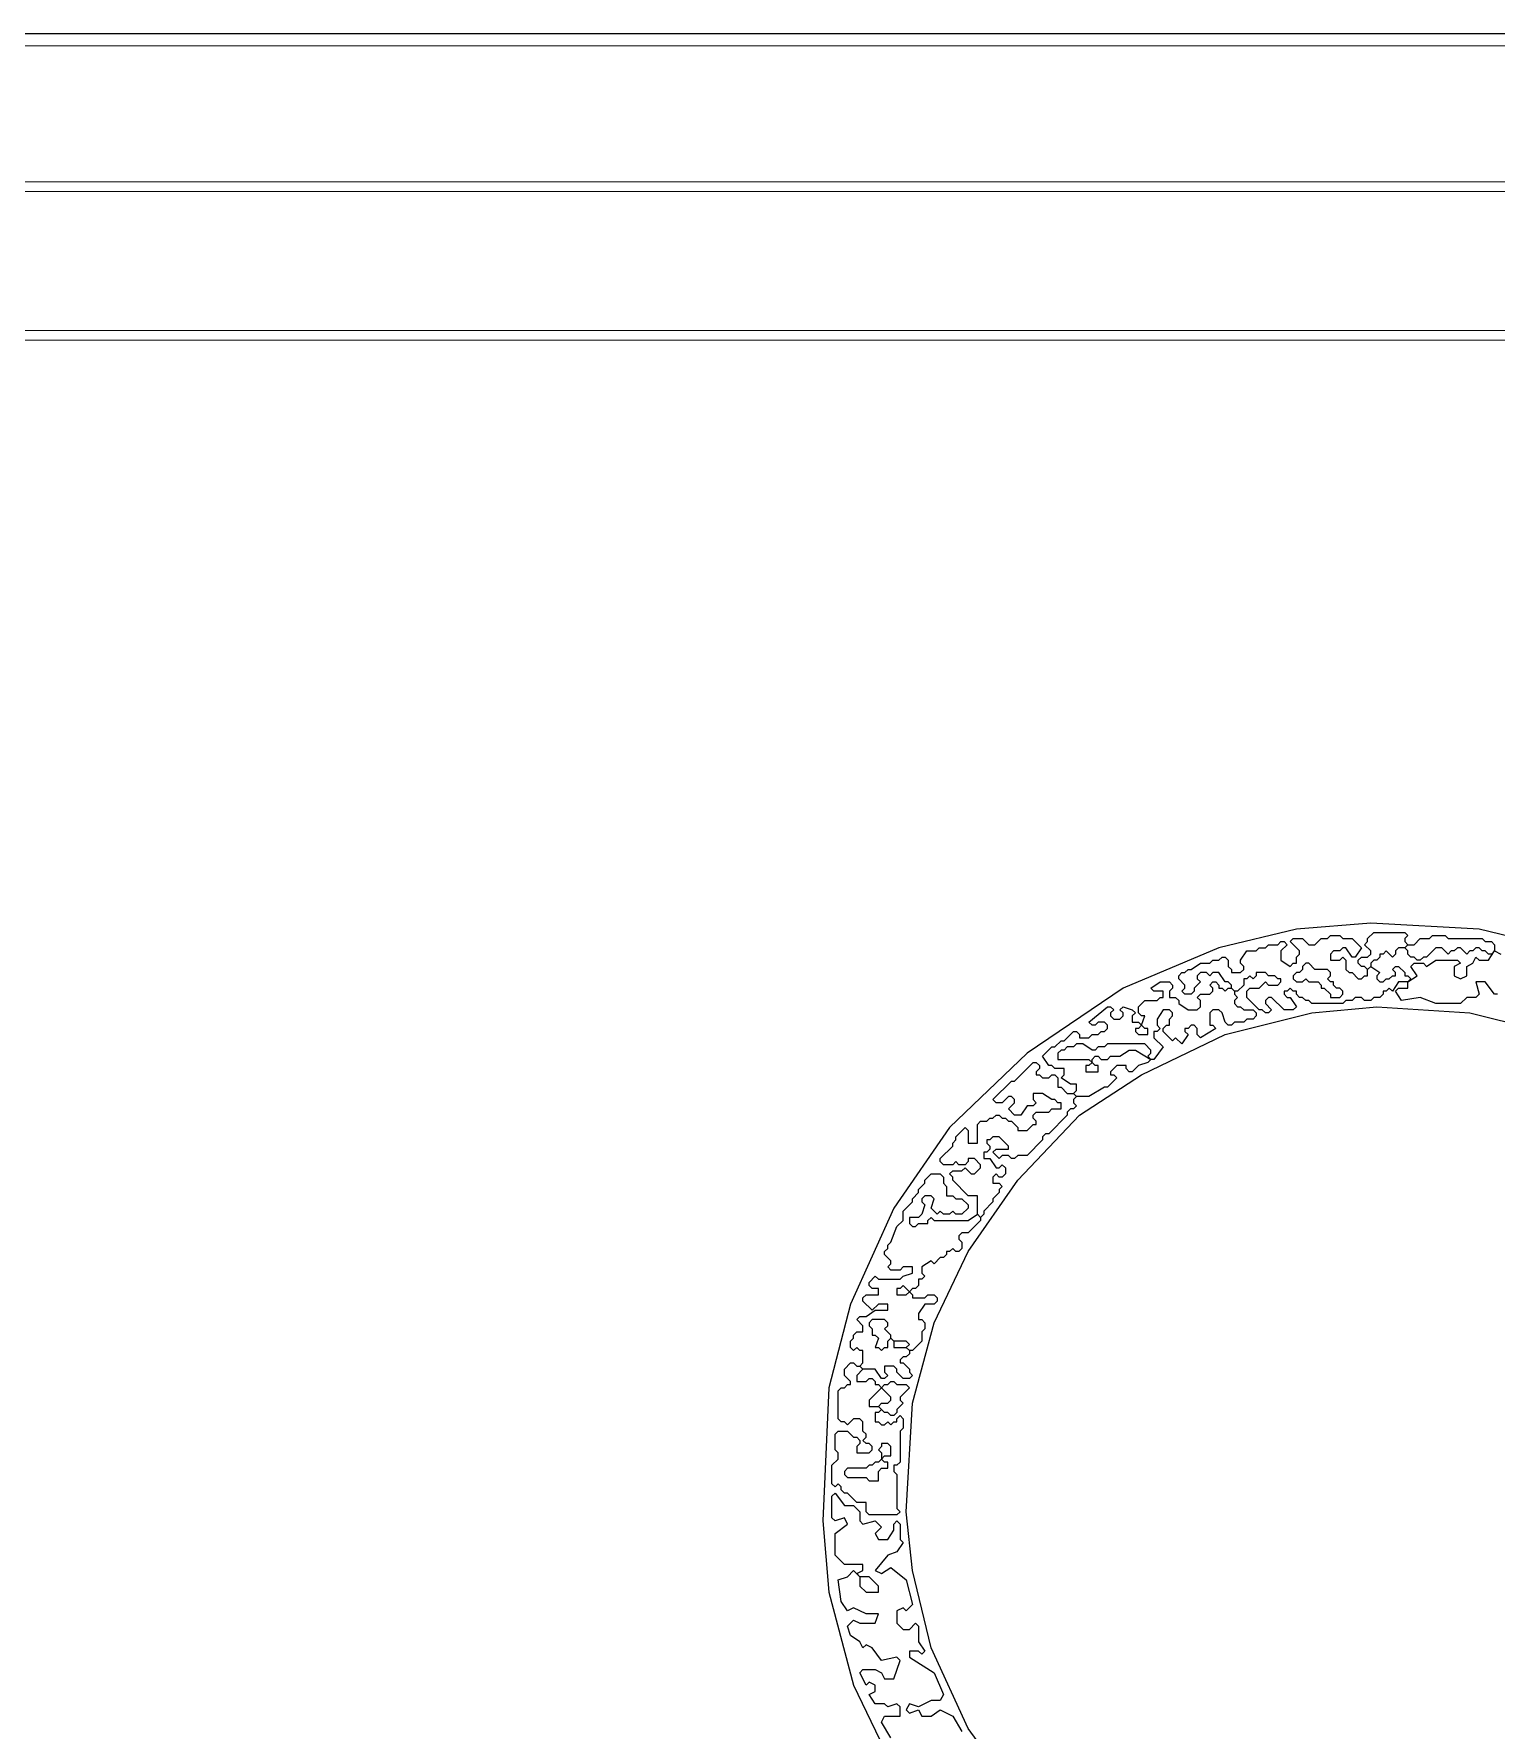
# Model space of a CAD drawing. Extents: x 17 to 323, y -435 to -5.
# Drawn here: x 234.2 to 281.5, y -59.5 to -4.7 of the extents above; entities that cross this region are included whole.
import ezdxf

# ---------------------------------------------------------------- set-up
doc = ezdxf.new("R2010")
doc.units = 0

msp = doc.modelspace()

# ---------------------------------------------------------------- linework, layer by layer
at = {"layer": 'CONTOURS'}
for p, q in [((322.7, -4.7), (17, -4.7)), ((17.3, -5), (322.5, -5.1)), ((318.1, -9.5), (21.6, -9.4)), ((21.9, -9.7), (317.8, -9.8)), ((313.3, -14.3), (26.4, -14.2)), ((26.7, -14.5), (313, -14.6)), ((275, -33.6), (272.5, -34.2)), ((274.8, -34), (274.9, -33.9)), ((274.9, -33.9), (275.2, -33.9)), ((277.4, -33.4), (275, -33.6)), ((275.2, -33.9), (275.4, -34.1)), ((275.6, -34.1), (275.8, -33.9)), ((275.8, -33.9), (276, -33.9)), ((276, -33.9), (276.1, -33.8)), ((276.1, -33.8), (276.4, -33.8)), ((276.4, -33.8), (276.5, -33.9)), ((276.5, -33.9), (276.8, -33.9)), ((276.8, -33.9), (277.1, -34.2)), ((277.3, -33.9), (277.5, -33.7)), ((277.3, -34), (277.3, -33.9)), ((280.9, -33.6), (277.4, -33.4)), ((277.5, -33.7), (278.5, -33.7)), ((278.5, -33.7), (278.6, -33.8)), ((278.6, -33.8), (278.5, -33.9)), ((278.5, -33.9), (278.5, -34)), ((278.8, -34.1), (279, -33.9)), ((279, -33.9), (279.3, -33.9)), ((279.3, -33.9), (279.4, -33.8)), ((279.4, -33.8), (279.8, -33.8)), ((279.8, -33.8), (279.9, -33.9)), ((279.9, -33.9), (281, -33.9)), ((284.2, -34.4), (280.9, -33.6)), ((281, -33.9), (281.1, -34)), ((272.5, -34.2), (269.4, -35.5)), ((273.2, -34.6), (273.4, -34.3)), ((273.4, -34.3), (273.7, -34.3)), ((273.7, -34.3), (273.8, -34.2)), ((273.8, -34.2), (274, -34.2)), ((274, -34.2), (274.1, -34.1)), ((274.1, -34.1), (274.4, -34.1)), ((274.4, -34.1), (274.5, -34)), ((274.5, -34), (274.6, -34)), ((274.7, -34.1), (274.5, -34.3)), ((274.5, -34.3), (274.5, -34.6)), ((274.6, -34), (274.7, -34.1)), ((275.1, -34.3), (274.8, -34)), ((275, -34.5), (275.1, -34.4)), ((275.1, -34.4), (275.1, -34.3)), ((275.4, -34.1), (275.6, -34.1)), ((276.2, -34.3), (276.1, -34.4)), ((276.1, -34.4), (276.1, -34.6)), ((276.4, -34.3), (276.2, -34.3)), ((276.5, -34.2), (276.4, -34.3)), ((276.6, -34.2), (276.5, -34.2)), ((276.8, -34.5), (276.6, -34.2)), ((277.1, -34.2), (276.9, -34.5)), ((277.2, -34.1), (277.3, -34)), ((277.4, -34.3), (277.2, -34.1)), ((277.3, -34.5), (277.4, -34.4)), ((277.4, -34.4), (277.4, -34.3)), ((277.8, -34.4), (277.7, -34.4)), ((277.7, -34.4), (277.7, -34.5)), ((277.9, -34.3), (277.8, -34.4)), ((278.1, -34.5), (277.9, -34.3)), ((278.2, -34.4), (278.1, -34.5)), ((278.3, -34.2), (278.2, -34.3)), ((278.2, -34.3), (278.2, -34.4)), ((278.5, -34.2), (278.3, -34.2)), ((278.5, -34), (278.6, -34.1)), ((278.5, -34.2), (278.6, -34.1)), ((278.6, -34.1), (278.5, -34.2)), ((278.6, -34.3), (278.5, -34.2)), ((278.6, -34.1), (278.8, -34.1)), ((278.6, -34.4), (278.6, -34.3)), ((278.7, -34.5), (278.6, -34.4)), ((279.5, -34.2), (279.2, -34.5)), ((279.7, -34.2), (279.5, -34.2)), ((279.9, -34.4), (279.7, -34.2)), ((280, -34.3), (279.9, -34.4)), ((280.1, -34.3), (280, -34.3)), ((280.2, -34.2), (280.1, -34.3)), ((280.3, -34.2), (280.2, -34.2)), ((280.5, -34.4), (280.3, -34.2)), ((280.6, -34.3), (280.5, -34.4)), ((280.7, -34.3), (280.6, -34.3)), ((280.8, -34.2), (280.7, -34.3)), ((280.9, -34.2), (280.8, -34.2)), ((281, -34.3), (280.9, -34.2)), ((281.1, -34.3), (281, -34.3)), ((281.1, -34), (281.3, -34)), ((281.2, -34.4), (281.1, -34.3)), ((281.2, -34.6), (281.4, -34.3)), ((281.3, -34.4), (281.2, -34.4)), ((281.3, -34), (281.4, -34.1)), ((281.4, -34.3), (281.3, -34.4)), ((281.4, -34.1), (281.4, -34.3)), ((281.4, -34.3), (281.6, -34.4)), ((271.2, -35.1), (271.3, -35)), ((271.3, -35), (271.4, -35)), ((271.4, -35), (271.5, -34.9)), ((271.5, -34.9), (271.6, -34.9)), ((271.6, -34.9), (271.9, -34.7)), ((271.9, -35), (271.8, -35.1)), ((271.9, -34.7), (272.2, -34.7)), ((272.1, -35), (271.9, -35)), ((272.2, -35.1), (272.1, -35)), ((272.2, -34.7), (272.3, -34.6)), ((272.3, -35), (272.2, -35.1)), ((272.3, -34.6), (272.5, -34.6)), ((272.5, -35), (272.3, -35)), ((272.5, -34.6), (272.6, -34.5)), ((272.7, -35.3), (272.5, -35)), ((272.6, -34.5), (272.7, -34.5)), ((272.7, -34.5), (272.8, -34.6)), ((272.8, -34.6), (272.8, -34.8)), ((272.8, -34.8), (272.9, -34.9)), ((272.9, -34.9), (272.9, -35)), ((272.9, -35), (273.2, -35)), ((273.2, -34.7), (273.2, -34.6)), ((273.3, -34.8), (273.2, -34.7)), ((273.2, -35), (273.3, -34.9)), ((273.3, -34.9), (273.3, -34.8)), ((274, -35), (273.7, -35)), ((273.7, -35), (273.7, -35.1)), ((274.1, -35.1), (274, -35)), ((274.5, -34.6), (274.8, -34.8)), ((274.8, -34.8), (274.9, -34.7)), ((274.9, -34.7), (275, -34.7)), ((275, -35), (274.9, -35.1)), ((275, -34.7), (275, -34.5)), ((275.1, -35), (275, -35)), ((275.2, -34.9), (275.1, -35)), ((275.3, -34.7), (275.2, -34.8)), ((275.2, -34.8), (275.2, -34.9)), ((275.4, -34.7), (275.3, -34.7)), ((275.6, -34.9), (275.4, -34.7)), ((276, -34.9), (275.6, -34.9)), ((276.1, -35), (276, -34.9)), ((276.1, -34.6), (276.4, -34.6)), ((276.1, -35.1), (276.1, -35)), ((276.4, -34.6), (276.5, -34.5)), ((276.5, -34.5), (276.6, -34.6)), ((276.6, -34.6), (276.6, -34.9)), ((276.6, -34.9), (276.7, -35)), ((276.7, -35), (276.8, -35)), ((276.9, -34.5), (276.8, -34.5)), ((276.8, -35), (277, -35.2)), ((277, -34.6), (277.1, -34.5)), ((277, -34.7), (277, -34.6)), ((277.1, -34.8), (277, -34.7)), ((277.1, -34.5), (277.3, -34.5)), ((277.2, -34.8), (277.1, -34.8)), ((277.3, -34.9), (277.2, -34.8)), ((277.3, -34.9), (277.4, -34.8)), ((277.4, -34.8), (277.3, -34.9)), ((277.3, -35.1), (277.3, -34.9)), ((277.5, -34.6), (277.4, -34.7)), ((277.4, -34.7), (277.4, -34.8)), ((277.4, -34.8), (277.7, -35)), ((277.6, -34.6), (277.5, -34.6)), ((277.7, -34.5), (277.6, -34.6)), ((277.7, -35), (277.6, -35.1)), ((278.1, -34.9), (278.2, -34.8)), ((278.2, -35), (278.1, -34.9)), ((278.2, -34.8), (278.3, -34.8)), ((278.2, -35.1), (278.2, -35)), ((278.3, -34.8), (278.5, -35)), ((278.5, -35), (278.5, -35.1)), ((278.8, -34.5), (278.7, -34.5)), ((278.7, -34.8), (278.8, -34.7)), ((278.9, -35.1), (278.7, -34.8)), ((278.9, -34.6), (278.8, -34.5)), ((278.8, -34.7), (279.1, -34.7)), ((279, -34.6), (278.9, -34.6)), ((279.1, -34.5), (279, -34.6)), ((279.2, -34.5), (279.1, -34.5)), ((279.1, -34.7), (279.2, -34.8)), ((279.2, -34.8), (279.5, -34.6)), ((279.5, -34.6), (280.2, -34.6)), ((280.3, -34.7), (280.1, -34.8)), ((280.1, -34.8), (280.1, -35.1)), ((280.2, -34.6), (280.3, -34.7)), ((280.5, -34.8), (280.7, -34.7)), ((280.5, -35.1), (280.5, -34.8)), ((280.7, -34.7), (280.8, -34.5)), ((280.8, -34.5), (280.9, -34.6)), ((280.9, -34.6), (281.2, -34.6)), ((269.4, -35.5), (266.3, -37.6)), ((270.3, -35.5), (270.6, -35.3)), ((270.4, -35.6), (270.3, -35.5)), ((270.6, -35.3), (270.9, -35.3)), ((270.9, -35.3), (271, -35.4)), ((271, -35.5), (270.9, -35.6)), ((271, -35.4), (271, -35.5)), ((271.2, -35.2), (271.2, -35.1)), ((271.4, -35.4), (271.2, -35.2)), ((271.3, -35.6), (271.4, -35.5)), ((271.4, -35.5), (271.4, -35.4)), ((271.9, -35.3), (271.7, -35.5)), ((271.7, -35.5), (271.7, -35.6)), ((271.8, -35.1), (271.8, -35.2)), ((271.8, -35.2), (271.9, -35.3)), ((272.2, -35.4), (272.3, -35.3)), ((272.3, -35.5), (272.2, -35.4)), ((272.3, -35.3), (272.4, -35.3)), ((272.3, -35.6), (272.3, -35.5)), ((272.4, -35.3), (272.5, -35.4)), ((272.5, -35.4), (272.5, -35.5)), ((272.5, -35.5), (272.6, -35.5)), ((272.6, -35.5), (272.7, -35.6)), ((272.8, -35.3), (272.7, -35.3)), ((272.7, -35.6), (272.8, -35.5)), ((272.9, -35.4), (272.8, -35.3)), ((272.8, -35.5), (272.9, -35.5)), ((272.9, -35.5), (272.9, -35.4)), ((272.9, -35.5), (273, -35.6)), ((273, -35.6), (272.9, -35.5)), ((273.3, -35.4), (273.1, -35.6)), ((273.4, -35.2), (273.3, -35.2)), ((273.3, -35.2), (273.3, -35.4)), ((273.5, -35.1), (273.4, -35.2)), ((273.4, -35.6), (273.5, -35.5)), ((273.6, -35.2), (273.5, -35.1)), ((273.5, -35.5), (273.8, -35.5)), ((273.7, -35.1), (273.6, -35.2)), ((273.8, -35.5), (274, -35.3)), ((274, -35.3), (274.1, -35.4)), ((274.3, -35.1), (274.1, -35.1)), ((274.1, -35.4), (274.4, -35.4)), ((274.4, -35.2), (274.3, -35.1)), ((274.5, -35.2), (274.4, -35.2)), ((274.4, -35.4), (274.5, -35.3)), ((274.5, -35.3), (274.5, -35.2)), ((274.8, -35.5), (274.7, -35.6)), ((274.9, -35.6), (274.8, -35.5)), ((274.9, -35.1), (274.9, -35.2)), ((274.9, -35.2), (275, -35.3)), ((275, -35.3), (275.2, -35.3)), ((275.2, -35.3), (275.3, -35.2)), ((275.3, -35.2), (275.4, -35.3)), ((275.4, -35.3), (275.7, -35.3)), ((275.7, -35.3), (275.8, -35.4)), ((275.8, -35.4), (275.8, -35.5)), ((275.8, -35.5), (275.9, -35.5)), ((275.9, -35.5), (276.1, -35.7)), ((276, -35.2), (276.1, -35.1)), ((276.1, -35.3), (276, -35.2)), ((276.2, -35.3), (276.1, -35.3)), ((276.2, -35.4), (276.2, -35.3)), ((276.3, -35.5), (276.2, -35.4)), ((276.4, -35.5), (276.3, -35.5)), ((276.5, -35.6), (276.4, -35.5)), ((277, -35.2), (277.1, -35.2)), ((277.1, -35.2), (277.2, -35.1)), ((277.2, -35.1), (277.3, -35.1)), ((277.6, -35.1), (277.6, -35.2)), ((277.6, -35.2), (277.7, -35.3)), ((277.7, -35.3), (277.8, -35.3)), ((277.8, -35.3), (277.9, -35.2)), ((277.9, -35.2), (278, -35.2)), ((278, -35.5), (277.9, -35.6)), ((278, -35.2), (278.1, -35.1)), ((278.1, -35.6), (278, -35.5)), ((278.1, -35.1), (278.2, -35.1)), ((278.3, -35.3), (278.1, -35.6)), ((278.2, -35.6), (278.3, -35.5)), ((278.6, -35.3), (278.3, -35.3)), ((278.3, -35.5), (278.6, -35.5)), ((278.5, -35.1), (278.6, -35.1)), ((278.6, -35.3), (278.9, -35.1)), ((278.6, -35.1), (278.7, -35.2)), ((278.7, -35.2), (278.6, -35.3)), ((278.6, -35.5), (278.6, -35.3)), ((280.1, -35.1), (280.3, -35.2)), ((280.3, -35.2), (280.5, -35.1)), ((281.1, -35.3), (280.8, -35.3)), ((280.8, -35.3), (280.9, -35.7)), ((281.4, -35.7), (281.1, -35.3)), ((268.3, -36.6), (268.9, -36.1)), ((268.9, -36.1), (269, -36.1)), ((269, -36.1), (269.1, -36.2)), ((269.3, -36.2), (269.4, -36.1)), ((269.4, -36.1), (269.7, -36.2)), ((269.9, -36.1), (270.1, -35.9)), ((269.9, -36.3), (269.9, -36.1)), ((270.1, -35.9), (270.5, -35.9)), ((270.7, -35.6), (270.4, -35.6)), ((270.5, -35.9), (270.6, -35.8)), ((270.6, -35.8), (270.7, -35.8)), ((270.7, -35.8), (270.7, -35.6)), ((270.9, -35.6), (270.9, -35.8)), ((270.9, -35.8), (271.1, -35.8)), ((271.1, -35.8), (271.2, -35.9)), ((271.2, -35.9), (271.2, -36)), ((271.2, -36), (271.5, -36.2)), ((271.4, -35.7), (271.3, -35.6)), ((271.6, -35.7), (271.4, -35.7)), ((271.7, -35.6), (271.6, -35.7)), ((271.8, -35.8), (271.9, -35.7)), ((271.9, -35.9), (271.8, -35.8)), ((271.8, -36.2), (271.9, -36.1)), ((271.9, -35.7), (272.2, -35.7)), ((271.9, -36.1), (271.9, -35.9)), ((272.2, -35.7), (272.3, -35.6)), ((273, -35.6), (273, -35.7)), ((273.1, -35.6), (273, -35.6)), ((273, -35.7), (273.1, -35.8)), ((273.1, -35.8), (273, -35.9)), ((273, -35.9), (273, -36)), ((273, -36), (273.1, -36.1)), ((273.1, -36.1), (273.2, -36.1)), ((273.2, -36.1), (273.3, -36.2)), ((273.4, -35.8), (273.4, -35.6)), ((273.8, -36.2), (273.4, -35.8)), ((274.1, -35.8), (274, -35.9)), ((274, -35.9), (274, -36)), ((274, -36), (274.2, -36.2)), ((274.2, -35.8), (274.1, -35.8)), ((274.6, -36.2), (274.2, -35.8)), ((274.7, -35.6), (274.6, -35.6)), ((274.6, -35.6), (274.6, -35.7)), ((274.6, -35.7), (274.7, -35.8)), ((274.7, -35.8), (274.8, -35.8)), ((274.8, -35.8), (275, -36.1)), ((275, -35.6), (274.9, -35.6)), ((275, -36.1), (274.9, -36.2)), ((275, -35.7), (275, -35.6)), ((275.1, -35.8), (275, -35.7)), ((275.2, -35.8), (275.1, -35.8)), ((275.3, -35.9), (275.2, -35.8)), ((275.4, -35.9), (275.3, -35.9)), ((275.5, -36), (275.4, -35.9)), ((276.5, -36), (275.5, -36)), ((275.5, -36.3), (277.6, -36.1)), ((276.1, -35.7), (276.1, -35.8)), ((276.1, -35.8), (276.4, -35.8)), ((276.4, -35.8), (276.5, -35.7)), ((276.5, -35.7), (276.5, -35.6)), ((276.6, -35.9), (276.5, -36)), ((276.8, -35.9), (276.6, -35.9)), ((276.9, -35.8), (276.8, -35.9)), ((277.1, -35.8), (276.9, -35.8)), ((277.2, -35.9), (277.1, -35.8)), ((277.4, -35.9), (277.2, -35.9)), ((277.5, -35.8), (277.4, -35.9)), ((277.7, -35.8), (277.5, -35.8)), ((277.6, -36.1), (280.6, -36.3)), ((277.8, -35.7), (277.7, -35.8)), ((277.9, -35.6), (277.8, -35.6)), ((277.8, -35.6), (277.8, -35.7)), ((278.4, -35.9), (278.2, -35.6)), ((279, -35.8), (278.4, -35.9)), ((279.5, -36), (279, -35.8)), ((280.3, -36), (279.5, -36)), ((280.5, -35.8), (280.3, -36)), ((280.8, -35.8), (280.5, -35.8)), ((280.9, -35.7), (280.8, -35.8)), ((281.5, -35.7), (281.4, -35.7)), ((268.4, -36.7), (268.3, -36.6)), ((268.6, -36.6), (268.5, -36.7)), ((268.8, -36.6), (268.6, -36.6)), ((268.9, -36.7), (268.8, -36.6)), ((269.1, -36.2), (269, -36.3)), ((269, -36.3), (269, -36.4)), ((269, -36.4), (269.1, -36.5)), ((269.1, -36.5), (269.3, -36.5)), ((269.4, -36.3), (269.3, -36.2)), ((269.3, -36.5), (269.4, -36.4)), ((269.4, -36.4), (269.4, -36.3)), ((269.7, -36.2), (269.8, -36.3)), ((269.8, -36.3), (269.7, -36.4)), ((269.7, -36.4), (269.7, -36.6)), ((269.7, -36.6), (269.9, -36.6)), ((270, -36.4), (269.9, -36.3)), ((269.9, -36.6), (270, -36.7)), ((270, -36.7), (270.1, -36.4)), ((270.1, -36.4), (270, -36.4)), ((270.7, -36.2), (270.5, -36.5)), ((270.5, -36.5), (270.5, -36.7)), ((270.9, -36.2), (270.7, -36.2)), ((271, -36.3), (270.9, -36.2)), ((270.9, -36.5), (271, -36.4)), ((270.9, -36.7), (270.9, -36.5)), ((271, -36.4), (271, -36.3)), ((271.5, -36.2), (271.8, -36.2)), ((272.3, -36.2), (272.2, -36.3)), ((272.2, -36.3), (272.2, -36.7)), ((272.5, -36.2), (272.3, -36.2)), ((272.6, -36.3), (272.5, -36.2)), ((272.7, -36.6), (272.6, -36.3)), ((272.7, -37), (275.5, -36.3)), ((272.8, -36.7), (272.7, -36.6)), ((273, -36.6), (272.9, -36.7)), ((273.3, -36.6), (273, -36.6)), ((273.3, -36.2), (273.6, -36.2)), ((273.4, -36.5), (273.3, -36.6)), ((273.6, -36.5), (273.4, -36.5)), ((273.6, -36.2), (273.7, -36.3)), ((273.7, -36.4), (273.6, -36.5)), ((273.7, -36.3), (273.7, -36.4)), ((273.9, -36.2), (273.8, -36.2)), ((274, -36.3), (273.9, -36.2)), ((274.1, -36.3), (274, -36.3)), ((274.2, -36.2), (274.1, -36.3)), ((274.9, -36.2), (274.6, -36.2)), ((280.6, -36.3), (283.4, -37)), ((267.2, -37.4), (267.4, -37.2)), ((267.4, -37.2), (267.5, -37.2)), ((267.5, -37.2), (267.8, -36.9)), ((267.8, -36.9), (267.9, -36.9)), ((267.9, -36.9), (268, -37)), ((268, -37), (268, -37.1)), ((268, -37.1), (268.3, -37.1)), ((268.3, -37.1), (268.4, -37)), ((268.5, -36.7), (268.4, -36.7)), ((268.4, -37), (268.6, -37)), ((268.6, -37), (268.7, -36.9)), ((268.7, -36.9), (268.8, -36.9)), ((268.8, -36.9), (268.9, -36.8)), ((268.9, -36.8), (268.9, -36.7)), ((269.9, -36.8), (269.8, -36.8)), ((269.8, -36.8), (269.8, -36.9)), ((269.8, -36.9), (269.9, -37)), ((270, -36.7), (269.9, -36.8)), ((269.9, -37), (270.2, -37)), ((270.1, -36.8), (270, -36.7)), ((270, -38.3), (272.7, -37)), ((270.2, -36.8), (270.1, -36.8)), ((270.2, -37), (270.2, -36.8)), ((270.5, -36.9), (270.4, -36.9)), ((270.4, -36.9), (270.4, -37.1)), ((270.4, -37.1), (270.7, -37.4)), ((270.5, -36.7), (270.6, -36.8)), ((270.6, -36.8), (270.5, -36.9)), ((270.7, -36.8), (270.8, -36.7)), ((270.7, -36.9), (270.7, -36.8)), ((271, -37.2), (270.7, -36.9)), ((270.8, -36.7), (270.9, -36.7)), ((271.1, -37.1), (271, -37.2)), ((271.3, -37.3), (271.1, -37.1)), ((271.5, -37), (271.3, -37.3)), ((271.5, -36.8), (271.4, -36.8)), ((271.4, -36.8), (271.4, -36.9)), ((271.4, -36.9), (271.5, -37)), ((271.6, -36.7), (271.5, -36.8)), ((271.7, -36.7), (271.6, -36.7)), ((271.8, -36.8), (271.7, -36.7)), ((271.8, -37), (271.8, -36.8)), ((271.9, -37.1), (271.8, -37)), ((272.4, -36.8), (271.9, -37.1)), ((272.2, -36.7), (272.3, -36.7)), ((272.3, -36.7), (272.4, -36.8)), ((272.9, -36.7), (272.8, -36.7)), ((266.3, -37.6), (263.8, -40)), ((266.8, -37.7), (267.1, -37.4)), ((267, -38), (266.8, -37.7)), ((267.1, -37.4), (267.2, -37.4)), ((267.4, -37.5), (267.3, -37.6)), ((267.3, -37.6), (267.3, -37.8)), ((267.5, -37.5), (267.4, -37.5)), ((267.6, -37.4), (267.5, -37.5)), ((267.8, -37.4), (267.6, -37.4)), ((267.9, -37.3), (267.8, -37.4)), ((268.1, -37.3), (267.9, -37.3)), ((268.4, -37.5), (268.1, -37.3)), ((268.5, -37.5), (268.4, -37.5)), ((268.4, -37.8), (268.5, -37.7)), ((268.6, -37.4), (268.5, -37.5)), ((268.5, -37.7), (268.6, -37.7)), ((268.8, -37.4), (268.6, -37.4)), ((268.6, -37.7), (268.7, -37.8)), ((268.9, -37.3), (268.8, -37.4)), ((270.1, -37.3), (268.9, -37.3)), ((268.9, -37.8), (269, -37.7)), ((269, -37.7), (269.3, -37.7)), ((269.3, -37.7), (269.6, -37.5)), ((269.6, -37.5), (269.8, -37.5)), ((269.8, -37.5), (270.3, -37.8)), ((270.3, -37.5), (270.1, -37.3)), ((270.2, -37.7), (270.3, -37.6)), ((270.3, -37.8), (270.2, -37.7)), ((270.3, -37.6), (270.3, -37.5)), ((270.7, -37.4), (270.4, -37.8)), ((265.9, -38.5), (266.5, -37.9)), ((266.5, -37.9), (266.6, -37.9)), ((266.6, -37.9), (266.7, -38)), ((266.7, -38.1), (266.6, -38.2)), ((266.6, -38.2), (266.6, -38.3)), ((266.6, -38.3), (266.7, -38.3)), ((266.7, -38), (266.7, -38.1)), ((266.7, -38.3), (266.8, -38.4)), ((267.1, -38), (267, -38)), ((267, -38.4), (267.1, -38.3)), ((267.2, -38.1), (267.1, -38)), ((267.1, -38.3), (267.2, -38.3)), ((267.5, -38.1), (267.2, -38.1)), ((267.2, -38.3), (267.3, -38.4)), ((267.3, -37.8), (268.3, -37.8)), ((267.4, -38.4), (267.5, -38.3)), ((267.5, -38.3), (267.5, -38.1)), ((268, -39.6), (270, -38.3)), ((268.3, -38), (268.2, -38)), ((268.2, -38), (268.2, -38.2)), ((268.2, -38.2), (268.6, -38.2)), ((268.3, -37.8), (268.4, -37.9)), ((268.4, -37.9), (268.3, -38)), ((268.4, -37.9), (268.4, -37.8)), ((268.5, -38), (268.4, -37.9)), ((268.6, -38), (268.5, -38)), ((268.6, -38.2), (268.6, -38)), ((268.7, -37.8), (268.9, -37.8)), ((269.2, -38), (269, -38.2)), ((269, -38.2), (269, -38.3)), ((269, -38.3), (269.1, -38.3)), ((269.1, -38.3), (269.2, -38.4)), ((269.5, -38), (269.2, -38)), ((269.5, -38.1), (269.5, -38)), ((269.6, -38.2), (269.5, -38.1)), ((269.7, -38.2), (269.6, -38.2)), ((269.9, -38), (269.7, -38.2)), ((270.2, -37.9), (269.9, -38)), ((270.3, -37.8), (270.2, -37.9)), ((270.4, -37.8), (270.3, -37.8)), ((265.2, -39.1), (265.8, -38.5)), ((265.8, -38.5), (265.9, -38.5)), ((266.8, -38.4), (267, -38.4)), ((267.3, -38.4), (267.3, -38.7)), ((267.3, -38.7), (267.4, -38.7)), ((267.7, -38.6), (267.4, -38.4)), ((267.4, -38.7), (267.6, -38.9)), ((267.9, -38.6), (267.7, -38.6)), ((267.8, -38.9), (267.9, -38.8)), ((267.9, -38.8), (267.9, -38.6)), ((268.8, -38.7), (268.3, -39)), ((268.9, -38.7), (268.8, -38.7)), ((269.2, -38.4), (268.9, -38.7)), ((265.3, -39.2), (265.2, -39.1)), ((265.5, -39.2), (265.3, -39.2)), ((265.7, -39), (265.5, -39.2)), ((265.8, -39), (265.7, -39)), ((265.7, -39.4), (265.9, -39.2)), ((265.9, -39.6), (265.7, -39.4)), ((265.9, -39.1), (265.8, -39)), ((265.9, -39.2), (265.9, -39.1)), ((266.3, -39.3), (266.1, -39.6)), ((266.5, -39.3), (266.3, -39.3)), ((266.8, -38.9), (266.5, -38.9)), ((266.5, -38.9), (266.5, -39.1)), ((266.5, -39.1), (266.6, -39.2)), ((266.6, -39.2), (266.5, -39.3)), ((267.1, -39.1), (266.8, -38.9)), ((267, -39.5), (267.1, -39.4)), ((267.2, -39.1), (267.1, -39.1)), ((267.1, -39.4), (267.4, -39.4)), ((267.3, -39.2), (267.2, -39.1)), ((267.4, -39.2), (267.3, -39.2)), ((267.4, -39.4), (267.4, -39.2)), ((267.6, -38.9), (267.8, -38.9)), ((267.7, -39.4), (267.6, -39.5)), ((267.8, -39.4), (267.7, -39.4)), ((267.8, -38.9), (267.9, -39)), ((267.9, -39), (267.8, -38.9)), ((267.9, -39), (267.8, -39.1)), ((267.8, -39.1), (267.8, -39.2)), ((267.8, -39.2), (267.9, -39.3)), ((267.9, -39.3), (267.8, -39.4)), ((268.3, -39), (267.9, -39)), ((264.7, -39.9), (264.8, -39.8)), ((264.7, -40.5), (264.7, -39.9)), ((264.8, -39.8), (265, -39.8)), ((265, -39.8), (265.1, -39.7)), ((265.1, -39.7), (265.2, -39.7)), ((265.2, -39.7), (265.3, -39.6)), ((265.3, -39.6), (265.4, -39.6)), ((265.4, -39.6), (265.5, -39.7)), ((265.5, -39.7), (265.6, -39.7)), ((265.6, -39.7), (265.7, -39.8)), ((265.7, -39.8), (265.8, -39.8)), ((265.8, -39.8), (266, -40)), ((266.1, -39.6), (265.9, -39.6)), ((266, -41.7), (268, -39.6)), ((266.3, -40.1), (266.5, -39.9)), ((266.5, -39.6), (266.6, -39.5)), ((266.5, -39.7), (266.5, -39.6)), ((266.6, -39.8), (266.5, -39.7)), ((266.5, -39.9), (266.6, -39.9)), ((266.6, -39.5), (267, -39.5)), ((266.6, -39.9), (266.6, -39.8)), ((267.6, -39.6), (267, -40.2)), ((267.6, -39.5), (267.6, -39.6)), ((263.8, -40), (262, -42.6)), ((263.9, -40.5), (264, -40.4)), ((263.9, -40.6), (263.9, -40.5)), ((264, -40.3), (264.3, -40)), ((264, -40.4), (264, -40.3)), ((264.3, -40), (264.4, -40.1)), ((264.4, -40.1), (264.4, -40.5)), ((264.4, -40.5), (264.7, -40.5)), ((265.1, -40.4), (265, -40.4)), ((265, -40.4), (265, -40.5)), ((265, -40.5), (265.1, -40.6)), ((265.2, -40.3), (265.1, -40.4)), ((265.4, -40.3), (265.2, -40.3)), ((265.7, -40.6), (265.4, -40.3)), ((266, -40), (266, -40.1)), ((266, -40.1), (266.3, -40.1)), ((266.8, -40.4), (266.3, -40.9)), ((266.9, -40.2), (266.8, -40.3)), ((266.8, -40.3), (266.8, -40.4)), ((267, -40.2), (266.9, -40.2)), ((263.5, -41), (263.9, -40.6)), ((263.5, -41.1), (263.5, -41)), ((264.6, -41), (264.4, -41)), ((264.4, -41), (264.4, -41.1)), ((264.8, -41.2), (264.6, -41)), ((265, -40.8), (264.9, -40.8)), ((264.9, -40.8), (264.9, -41)), ((264.9, -41), (265.1, -41)), ((265.1, -40.7), (265, -40.8)), ((265.1, -40.6), (265.1, -40.7)), ((265.1, -41), (265.3, -41.3)), ((265.2, -40.8), (265.3, -40.7)), ((265.4, -41), (265.2, -40.8)), ((265.3, -40.7), (265.7, -40.7)), ((265.5, -40.9), (265.4, -41)), ((265.7, -40.9), (265.5, -40.9)), ((265.7, -40.7), (265.7, -40.6)), ((265.8, -41), (265.7, -40.9)), ((265.9, -41), (265.8, -41)), ((266, -40.9), (265.9, -41)), ((266.3, -40.9), (266, -40.9)), ((263, -41.7), (263.2, -41.5)), ((263.2, -41.5), (263.5, -41.5)), ((263.6, -41.2), (263.5, -41.1)), ((263.5, -41.5), (263.6, -41.6)), ((263.9, -41.2), (263.6, -41.2)), ((263.6, -41.6), (263.6, -41.8)), ((263.8, -41.5), (263.9, -41.4)), ((263.9, -41.6), (263.8, -41.5)), ((264, -41.1), (263.9, -41.2)), ((263.9, -41.4), (264.2, -41.4)), ((263.9, -41.7), (263.9, -41.6)), ((264.1, -41.2), (264, -41.1)), ((264.3, -41.2), (264.1, -41.2)), ((264.2, -41.4), (264.3, -41.3)), ((264.4, -41.1), (264.3, -41.2)), ((264.3, -41.3), (264.5, -41.5)), ((264.5, -41.5), (264.6, -41.5)), ((264.6, -41.5), (264.8, -41.3)), ((264.8, -41.3), (264.8, -41.2)), ((265.3, -41.5), (265.2, -41.6)), ((265.2, -41.6), (265.2, -41.8)), ((265.3, -41.3), (265.4, -41.3)), ((265.4, -41.6), (265.3, -41.5)), ((265.4, -41.3), (265.5, -41.2)), ((265.5, -41.6), (265.4, -41.6)), ((265.5, -41.2), (265.6, -41.3)), ((265.6, -41.5), (265.5, -41.6)), ((265.6, -41.3), (265.6, -41.5)), ((262.6, -42.3), (262.8, -42.1)), ((262.8, -42), (263, -41.8)), ((262.8, -42.1), (262.8, -42)), ((263, -41.8), (263, -41.7)), ((263.6, -41.8), (263.7, -41.9)), ((263.7, -41.9), (263.7, -42.2)), ((264.4, -42.2), (263.9, -41.7)), ((264.4, -44), (266, -41.7)), ((265.2, -41.8), (265.4, -41.8)), ((265.4, -42.1), (265.2, -42.3)), ((265.4, -41.8), (265.5, -41.9)), ((265.5, -41.9), (265.4, -42)), ((265.4, -42), (265.4, -42.1)), ((262, -42.6), (260.6, -45.7)), ((262.3, -42.7), (262.6, -42.4)), ((262.3, -43), (262.3, -42.7)), ((262.6, -42.4), (262.6, -42.3)), ((263, -42.2), (262.9, -42.3)), ((262.9, -42.3), (262.9, -42.4)), ((262.9, -42.4), (263, -42.5)), ((263, -42.5), (262.9, -42.8)), ((263.2, -42.2), (263, -42.2)), ((263.3, -42.3), (263.2, -42.2)), ((263.2, -42.6), (263.3, -42.3)), ((263.4, -42.8), (263.2, -42.6)), ((263.5, -42.7), (263.4, -42.8)), ((263.6, -42.8), (263.5, -42.7)), ((263.7, -42.2), (263.9, -42.2)), ((263.9, -42.7), (263.8, -42.8)), ((263.9, -42.2), (264, -42.3)), ((264, -42.8), (263.9, -42.7)), ((264, -42.3), (264.2, -42.3)), ((264.2, -42.3), (264.4, -42.5)), ((264.4, -42.6), (264.2, -42.8)), ((264.7, -42.2), (264.4, -42.2)), ((264.4, -42.5), (264.4, -42.6)), ((264.7, -42.8), (264.7, -42.2)), ((265.2, -42.4), (264.9, -42.7)), ((264.9, -42.7), (264.9, -42.8)), ((265.2, -42.3), (265.2, -42.4)), ((261.9, -43.7), (262.1, -43.2)), ((262.1, -43.2), (262.3, -43)), ((262.8, -42.9), (262.5, -42.9)), ((262.5, -42.9), (262.5, -43.1)), ((262.5, -43.1), (262.6, -43.2)), ((262.6, -43.2), (262.7, -43.2)), ((262.7, -43.2), (262.8, -43.1)), ((262.9, -42.8), (262.8, -42.9)), ((262.8, -43.1), (263.1, -43.1)), ((263.1, -43), (263.2, -42.9)), ((263.1, -43.1), (263.1, -43)), ((263.2, -42.9), (263.3, -43)), ((263.3, -43), (264.4, -43)), ((263.8, -42.8), (263.6, -42.8)), ((264.2, -42.8), (264, -42.8)), ((264.4, -43), (264.7, -42.8)), ((264.8, -43), (264.4, -43.4)), ((264.7, -42.8), (264.8, -42.9)), ((264.8, -42.9), (264.7, -42.8)), ((264.9, -42.8), (264.8, -42.9)), ((264.8, -42.9), (264.8, -43)), ((261.8, -43.8), (261.9, -43.7)), ((264.2, -43.4), (264.1, -43.5)), ((264.1, -43.5), (264.1, -43.6)), ((264.1, -43.6), (264.2, -43.7)), ((264.4, -43.4), (264.2, -43.4)), ((264.2, -43.7), (264.2, -43.9)), ((261.7, -44), (261.8, -43.9)), ((261.7, -44.1), (261.7, -44)), ((261.9, -44.3), (261.7, -44.1)), ((261.8, -43.9), (261.8, -43.8)), ((261.9, -44.4), (261.9, -44.3)), ((263.2, -44.3), (262.9, -44.5)), ((263.3, -44.4), (263.2, -44.3)), ((263.3, -46.3), (264.4, -44)), ((263.5, -44.2), (263.3, -44.4)), ((263.6, -44.2), (263.5, -44.2)), ((263.7, -44.1), (263.6, -44.2)), ((263.8, -44), (263.7, -44)), ((263.7, -44), (263.7, -44.1)), ((263.9, -43.9), (263.8, -44)), ((264, -44), (263.9, -43.9)), ((264.1, -44), (264, -44)), ((264.2, -43.9), (264.1, -44)), ((261.2, -45), (261.4, -44.8)), ((261.4, -44.8), (261.5, -44.9)), ((261.8, -44.5), (261.9, -44.4)), ((261.9, -44.6), (261.8, -44.5)), ((262.2, -44.6), (261.9, -44.6)), ((262.3, -44.5), (262.2, -44.6)), ((262.2, -44.9), (262.3, -44.8)), ((262.6, -44.5), (262.3, -44.5)), ((262.3, -44.8), (262.6, -44.7)), ((262.6, -44.7), (262.6, -44.5)), ((262.9, -44.5), (262.9, -44.7)), ((262.9, -44.7), (263, -44.8)), ((263, -44.8), (262.9, -44.9)), ((261, -45.5), (261.1, -45.4)), ((261.1, -45.4), (261.5, -45.4)), ((261.2, -45.1), (261.2, -45)), ((261.3, -45.2), (261.2, -45.1)), ((261.5, -45.2), (261.3, -45.2)), ((261.5, -44.9), (262.2, -44.9)), ((261.5, -45.4), (261.5, -45.2)), ((262.2, -45.2), (262.1, -45.2)), ((262.1, -45.2), (262.1, -45.4)), ((262.1, -45.4), (262.4, -45.4)), ((262.3, -45.1), (262.2, -45.2)), ((262.5, -45.3), (262.3, -45.1)), ((262.4, -45.4), (262.5, -45.3)), ((262.6, -45.2), (262.5, -45.3)), ((262.5, -45.3), (262.6, -45.4)), ((262.7, -45.2), (262.6, -45.2)), ((262.6, -45.4), (262.6, -45.5)), ((262.8, -45.1), (262.7, -45.2)), ((262.9, -44.9), (262.8, -44.9)), ((262.8, -44.9), (262.8, -45.1)), ((263, -45.5), (263.1, -45.4)), ((263.1, -45.4), (263.3, -45.4)), ((263.3, -45.4), (263.4, -45.5)), ((260.6, -45.7), (259.9, -48.4)), ((261, -45.6), (261, -45.5)), ((261.3, -45.9), (261, -45.6)), ((261.1, -46.1), (261.4, -45.9)), ((261.5, -45.7), (261.3, -45.9)), ((261.4, -45.9), (261.8, -45.9)), ((261.8, -45.7), (261.5, -45.7)), ((261.8, -45.9), (261.8, -45.7)), ((262.6, -45.5), (263, -45.5)), ((263, -45.7), (262.8, -46)), ((263.3, -45.7), (263, -45.7)), ((263.4, -45.6), (263.3, -45.7)), ((263.4, -45.5), (263.4, -45.6)), ((260.8, -46.2), (260.9, -46.1)), ((261, -46.4), (260.8, -46.2)), ((260.9, -46.1), (261.1, -46.1)), ((261, -46.6), (261, -46.4)), ((261.3, -46.2), (261.2, -46.3)), ((261.2, -46.3), (261.2, -46.4)), ((261.2, -46.4), (261.3, -46.5)), ((261.7, -46.2), (261.3, -46.2)), ((261.3, -46.5), (261.3, -46.7)), ((261.8, -46.3), (261.7, -46.2)), ((261.7, -46.5), (261.8, -46.4)), ((261.9, -46.7), (261.7, -46.5)), ((261.8, -46.4), (261.8, -46.3)), ((262.6, -48.9), (263.3, -46.3)), ((262.8, -46), (262.8, -46.2)), ((262.8, -46.2), (262.9, -46.2)), ((262.9, -46.2), (263, -46.3)), ((263, -46.5), (262.9, -46.6)), ((263, -46.3), (263, -46.5)), ((260.6, -46.9), (260.7, -46.8)), ((260.6, -47.1), (260.6, -46.9)), ((260.7, -46.7), (260.8, -46.6)), ((260.7, -46.8), (260.7, -46.7)), ((260.8, -46.6), (261, -46.6)), ((261.3, -46.7), (261.4, -46.7)), ((261.4, -46.7), (261.5, -46.8)), ((261.5, -46.8), (261.4, -47.1)), ((261.8, -46.9), (261.9, -46.8)), ((261.8, -47.1), (261.8, -46.9)), ((261.9, -46.8), (261.9, -46.7)), ((262, -46.9), (261.9, -46.8)), ((261.9, -46.8), (262, -46.9)), ((262.4, -46.9), (262, -46.9)), ((262, -46.9), (262, -47.1)), ((262.5, -47), (262.4, -46.9)), ((262.4, -47.1), (262.5, -47)), ((262.9, -46.9), (262.6, -47.2)), ((262.9, -46.6), (262.9, -46.9)), ((260.4, -47.8), (260.6, -47.6)), ((260.7, -47.2), (260.6, -47.1)), ((260.6, -47.6), (260.7, -47.6)), ((260.8, -47.1), (260.7, -47.2)), ((260.7, -47.6), (260.8, -47.7)), ((260.9, -47.2), (260.8, -47.1)), ((261, -47.2), (260.9, -47.2)), ((260.9, -47.7), (261, -47.6)), ((261, -47.6), (261, -47.2)), ((261.4, -47.1), (261.5, -47.1)), ((261.5, -47.1), (261.6, -47.2)), ((261.6, -47.2), (261.7, -47.1)), ((261.7, -47.1), (261.8, -47.1)), ((262, -47.1), (262.4, -47.1)), ((262.3, -47.4), (262.2, -47.5)), ((262.2, -47.5), (262.2, -47.6)), ((262.2, -47.6), (262.3, -47.6)), ((262.4, -47.4), (262.3, -47.4)), ((262.3, -47.6), (262.5, -47.8)), ((262.5, -47.2), (262.4, -47.1)), ((262.4, -47.1), (262.5, -47.2)), ((262.5, -47.3), (262.4, -47.4)), ((262.6, -47.2), (262.5, -47.2)), ((262.5, -47.2), (262.5, -47.3)), ((260.4, -48), (260.4, -47.8)), ((260.6, -48.2), (260.4, -48)), ((260.8, -47.7), (260.9, -47.7)), ((261, -47.8), (260.8, -48)), ((260.8, -48), (260.8, -48.2)), ((260.9, -47.7), (261, -47.8)), ((261, -47.8), (260.9, -47.7)), ((261.4, -47.8), (261, -47.8)), ((261.1, -48.2), (261.2, -48.1)), ((261.2, -48.1), (261.3, -48.1)), ((261.3, -48.1), (261.4, -48.2)), ((261.6, -48.1), (261.4, -47.8)), ((261.7, -48.1), (261.6, -48.1)), ((262, -47.7), (261.7, -47.7)), ((261.7, -47.7), (261.7, -47.9)), ((261.7, -47.9), (261.8, -48)), ((261.8, -48), (261.7, -48.1)), ((262.1, -47.8), (262, -47.7)), ((262.1, -47.9), (262.1, -47.8)), ((262.3, -48.1), (262.1, -47.9)), ((262.5, -48.1), (262.3, -48.1)), ((262.5, -47.8), (262.5, -47.9)), ((262.5, -47.9), (262.6, -48)), ((262.6, -48), (262.5, -48.1)), ((259.9, -48.4), (259.7, -52.7)), ((260.2, -48.5), (260.3, -48.4)), ((260.2, -49.4), (260.2, -48.5)), ((260.3, -48.4), (260.4, -48.4)), ((260.4, -48.4), (260.5, -48.3)), ((260.5, -48.3), (260.6, -48.3)), ((260.6, -48.3), (260.6, -48.2)), ((260.8, -48.2), (261.1, -48.2)), ((261.6, -48.4), (261.2, -48.8)), ((261.4, -48.2), (261.4, -48.3)), ((261.4, -48.3), (261.5, -48.3)), ((261.5, -48.3), (261.6, -48.4)), ((261.6, -48.4), (261.7, -48.3)), ((261.9, -48.7), (261.6, -48.4)), ((261.7, -48.3), (261.8, -48.3)), ((261.8, -48.3), (261.9, -48.2)), ((261.9, -48.2), (262, -48.2)), ((261.9, -48.8), (261.9, -48.7)), ((262, -48.2), (262.1, -48.3)), ((262.1, -48.3), (262.4, -48.3)), ((262.5, -48.4), (262.2, -48.7)), ((262.2, -48.7), (262.2, -48.8)), ((262.4, -48.3), (262.5, -48.4)), ((261.2, -48.8), (261.2, -49)), ((261.2, -49), (261.5, -49)), ((261.5, -49.2), (261.4, -49.2)), ((261.4, -49.2), (261.4, -49.5)), ((261.5, -49), (261.6, -48.9)), ((261.7, -49.2), (261.5, -49)), ((261.5, -49), (261.6, -49.1)), ((261.6, -49.1), (261.5, -49.2)), ((261.6, -48.9), (261.8, -48.9)), ((261.8, -49.2), (261.7, -49.2)), ((261.8, -48.9), (261.9, -48.8)), ((261.9, -49.3), (261.8, -49.2)), ((262.1, -49.2), (262, -49.3)), ((262.3, -48.9), (262.1, -49.1)), ((262.1, -49.1), (262.1, -49.2)), ((262.2, -48.8), (262.3, -48.9)), ((262.4, -52.4), (262.6, -48.9)), ((260.1, -49.9), (260.2, -49.8)), ((260.3, -49.5), (260.2, -49.4)), ((260.2, -49.8), (260.5, -49.8)), ((260.4, -49.5), (260.3, -49.5)), ((260.5, -49.6), (260.4, -49.5)), ((260.7, -49.4), (260.5, -49.6)), ((260.5, -49.8), (260.7, -50)), ((260.9, -49.4), (260.7, -49.4)), ((261, -49.5), (260.9, -49.4)), ((261, -49.8), (261, -49.5)), ((261.1, -49.9), (261, -49.8)), ((261.4, -49.5), (261.5, -49.5)), ((261.5, -49.5), (261.6, -49.6)), ((261.6, -49.6), (261.7, -49.6)), ((261.7, -49.6), (261.8, -49.5)), ((261.8, -49.5), (261.9, -49.6)), ((262, -49.3), (261.9, -49.3)), ((261.9, -49.6), (262, -49.5)), ((262, -49.5), (262.1, -49.5)), ((262.1, -49.4), (262.2, -49.3)), ((262.1, -49.5), (262.1, -49.4)), ((262.2, -49.3), (262.3, -49.4)), ((262.3, -49.7), (262.2, -49.8)), ((262.2, -49.8), (262.2, -50.8)), ((262.3, -49.4), (262.3, -49.7)), ((260.1, -50.4), (260.1, -49.9)), ((260.7, -50), (260.8, -50)), ((260.8, -50), (260.9, -50.1)), ((260.9, -50.2), (260.8, -50.3)), ((260.8, -50.3), (260.8, -50.5)), ((260.9, -50.1), (260.9, -50.2)), ((261, -50.1), (261.1, -50)), ((261.1, -50.2), (261, -50.1)), ((261.1, -50), (261.1, -49.9)), ((261.2, -50.2), (261.1, -50.2)), ((261.3, -50.3), (261.2, -50.2)), ((261.3, -50.4), (261.3, -50.3)), ((261.6, -50.3), (261.5, -50.4)), ((261.8, -50.2), (261.6, -50.2)), ((261.6, -50.2), (261.6, -50.3)), ((261.9, -50.3), (261.8, -50.2)), ((261.9, -50.6), (261.9, -50.3)), ((260, -50.9), (260.2, -50.7)), ((260, -51.5), (260, -50.9)), ((260.2, -50.5), (260.1, -50.4)), ((260.2, -50.7), (260.2, -50.5)), ((260.8, -50.5), (261.2, -50.5)), ((261.2, -50.9), (261.1, -51)), ((261.2, -50.5), (261.3, -50.4)), ((261.3, -50.9), (261.2, -50.9)), ((261.4, -50.8), (261.3, -50.9)), ((261.5, -50.8), (261.4, -50.8)), ((261.5, -50.4), (261.6, -50.5)), ((261.6, -50.7), (261.5, -50.8)), ((261.6, -50.5), (261.6, -50.7)), ((261.6, -50.7), (261.7, -50.6)), ((261.7, -50.8), (261.6, -50.7)), ((261.7, -50.6), (261.9, -50.6)), ((261.8, -50.8), (261.7, -50.8)), ((261.8, -51), (261.8, -50.8)), ((262.1, -50.9), (262, -50.9)), ((262, -50.9), (262, -51.1)), ((262.2, -50.8), (262.1, -50.9)), ((260.5, -51), (260.4, -51.1)), ((260.4, -51.1), (260.4, -51.2)), ((260.4, -51.2), (260.5, -51.3)), ((261.1, -51), (260.5, -51)), ((260.5, -51.3), (261.1, -51.3)), ((261.1, -51.3), (261.2, -51.4)), ((261.2, -51.4), (261.5, -51.4)), ((261.5, -51.1), (261.6, -51)), ((261.5, -51.4), (261.5, -51.1)), ((261.6, -51), (261.8, -51)), ((262, -51.1), (262.1, -51.2)), ((262.1, -51.2), (262.1, -52.3)), ((260.1, -51.6), (260, -51.5)), ((260, -51.9), (260.1, -51.8)), ((260, -52.6), (260, -51.9)), ((260.2, -51.5), (260.1, -51.6)), ((260.1, -51.8), (260.4, -52.2)), ((260.3, -51.6), (260.2, -51.5)), ((260.3, -51.7), (260.3, -51.6)), ((260.4, -51.8), (260.3, -51.7)), ((260.5, -51.8), (260.4, -51.8)), ((260.8, -52.1), (260.5, -51.8)), ((260.4, -52.2), (260.7, -52.2)), ((260.7, -52.2), (260.9, -52.4)), ((261.1, -52.1), (260.8, -52.1)), ((260.9, -52.4), (260.9, -52.7)), ((261.1, -52.4), (261.1, -52.1)), ((261.2, -52.5), (261.1, -52.4)), ((262.1, -52.5), (261.2, -52.5)), ((262.1, -52.3), (262.2, -52.4)), ((262.2, -52.4), (262.1, -52.5)), ((262.6, -54.3), (262.4, -52.4)), ((259.7, -52.7), (259.9, -55)), ((260.1, -52.7), (260, -52.6)), ((260.4, -52.6), (260.1, -52.7)), ((260.1, -53.1), (260.5, -52.8)), ((260.1, -53.8), (260.1, -53.1)), ((260.5, -52.8), (260.4, -52.6)), ((260.9, -52.7), (261, -52.8)), ((261, -52.8), (261.4, -52.7)), ((261.4, -52.7), (261.6, -52.9)), ((261.6, -52.9), (261.4, -53.1)), ((261.4, -53.1), (261.5, -53.3)), ((261.8, -53.3), (262, -53)), ((262, -52.8), (262.1, -52.7)), ((262, -53), (262, -52.8)), ((262.1, -52.7), (262.2, -52.8)), ((262.2, -52.8), (262.2, -53.3)), ((261.5, -53.3), (261.8, -53.3)), ((262.3, -53.4), (262.1, -53.7)), ((262.2, -53.3), (262.3, -53.4)), ((260.4, -54.1), (260.1, -53.8)), ((261, -54.1), (260.4, -54.1)), ((261, -54.3), (261, -54.1)), ((261.8, -53.8), (261.4, -54.3)), ((261.6, -54.4), (261.9, -54.2)), ((262.1, -53.7), (261.8, -53.8)), ((261.9, -54.2), (262.4, -54.6)), ((260.2, -54.6), (260.5, -54.5)), ((260.3, -55.3), (260.2, -54.6)), ((260.5, -54.5), (260.7, -54.3)), ((260.7, -54.3), (260.9, -54.5)), ((260.8, -54.4), (261, -54.3)), ((260.9, -54.5), (260.8, -54.4)), ((260.9, -54.5), (260.9, -54.8)), ((261.2, -54.5), (260.9, -54.5)), ((261.5, -54.8), (261.2, -54.5)), ((261.4, -54.3), (261.6, -54.4)), ((262.4, -54.6), (262.6, -55.4)), ((263.2, -56.8), (262.6, -54.3)), ((259.9, -55), (260.7, -58)), ((260.9, -54.8), (261.1, -55)), ((261.1, -55), (261.5, -55)), ((261.5, -55), (261.5, -54.8)), ((260.5, -55.6), (260.3, -55.3)), ((260.7, -55.5), (260.5, -55.6)), ((261.1, -55.7), (260.7, -55.5)), ((261.5, -55.7), (261.1, -55.7)), ((261.4, -56), (261.5, -55.7)), ((262.3, -55.5), (262.1, -55.6)), ((262.1, -55.6), (262.1, -56)), ((262.4, -55.6), (262.3, -55.5)), ((262.6, -55.4), (262.4, -55.6)), ((260.5, -56.1), (260.7, -55.9)), ((260.6, -56.4), (260.5, -56.1)), ((260.7, -55.9), (260.9, -56)), ((260.9, -56), (261.4, -56)), ((262.1, -56), (262.3, -56.2)), ((262.3, -56.2), (262.5, -56.2)), ((262.5, -56.2), (262.7, -56)), ((262.7, -56), (262.8, -56.1)), ((262.8, -56.1), (262.8, -56.6)), ((260.9, -56.6), (260.6, -56.4)), ((261, -56.8), (260.9, -56.6)), ((261.1, -56.7), (261, -56.8)), ((261.3, -56.8), (261.1, -56.7)), ((261.6, -57.2), (261.3, -56.8)), ((262.8, -56.9), (262.5, -56.9)), ((262.5, -56.9), (262.5, -57.1)), ((262.8, -56.6), (263, -56.9)), ((262.9, -57), (262.8, -56.9)), ((263, -56.9), (262.9, -57)), ((264.4, -59.4), (263.2, -56.8)), ((262.1, -57.1), (261.6, -57.2)), ((262, -57.8), (262.2, -57.2)), ((262.2, -57.2), (262.1, -57.1)), ((262.5, -57.1), (263.3, -57.6)), ((260.7, -58), (262.1, -60.9)), ((260.9, -57.6), (261, -57.5)), ((261.1, -58), (260.9, -57.6)), ((261, -57.5), (261.4, -57.5)), ((261.2, -57.9), (261.1, -58)), ((261.4, -58), (261.2, -57.9)), ((261.4, -57.5), (261.6, -57.6)), ((261.4, -58.2), (261.4, -58)), ((261.6, -57.6), (261.7, -57.8)), ((261.7, -57.8), (262, -57.8)), ((263.3, -57.6), (263.6, -58.3)), ((261.2, -58.3), (261.4, -58.2)), ((261.4, -58.6), (261.2, -58.3)), ((263.2, -58.5), (262.8, -58.7)), ((263.5, -58.5), (263.2, -58.5)), ((263.6, -58.3), (263.5, -58.5)), ((261.7, -58.6), (261.4, -58.6)), ((261.6, -59.2), (261.7, -59)), ((261.8, -58.7), (261.7, -58.6)), ((261.7, -59), (262.2, -59)), ((262.1, -58.6), (261.8, -58.7)), ((262.2, -58.7), (262.1, -58.6)), ((262.2, -59), (262.2, -58.7)), ((262.5, -58.6), (262.4, -58.8)), ((262.4, -58.8), (262.5, -58.9)), ((262.8, -58.7), (262.5, -58.6)), ((262.5, -58.9), (262.8, -58.8)), ((262.8, -58.8), (262.9, -59)), ((262.9, -59), (263.2, -59)), ((263.2, -59), (263.5, -58.8)), ((263.5, -58.8), (263.9, -59)), ((263.9, -59), (264.2, -59.5)), ((261.9, -59.7), (261.6, -59.2)), ((266.3, -62), (264.4, -59.4))]:
    msp.add_line(p, q, dxfattribs=at)

doc.saveas('drawing.dxf')
